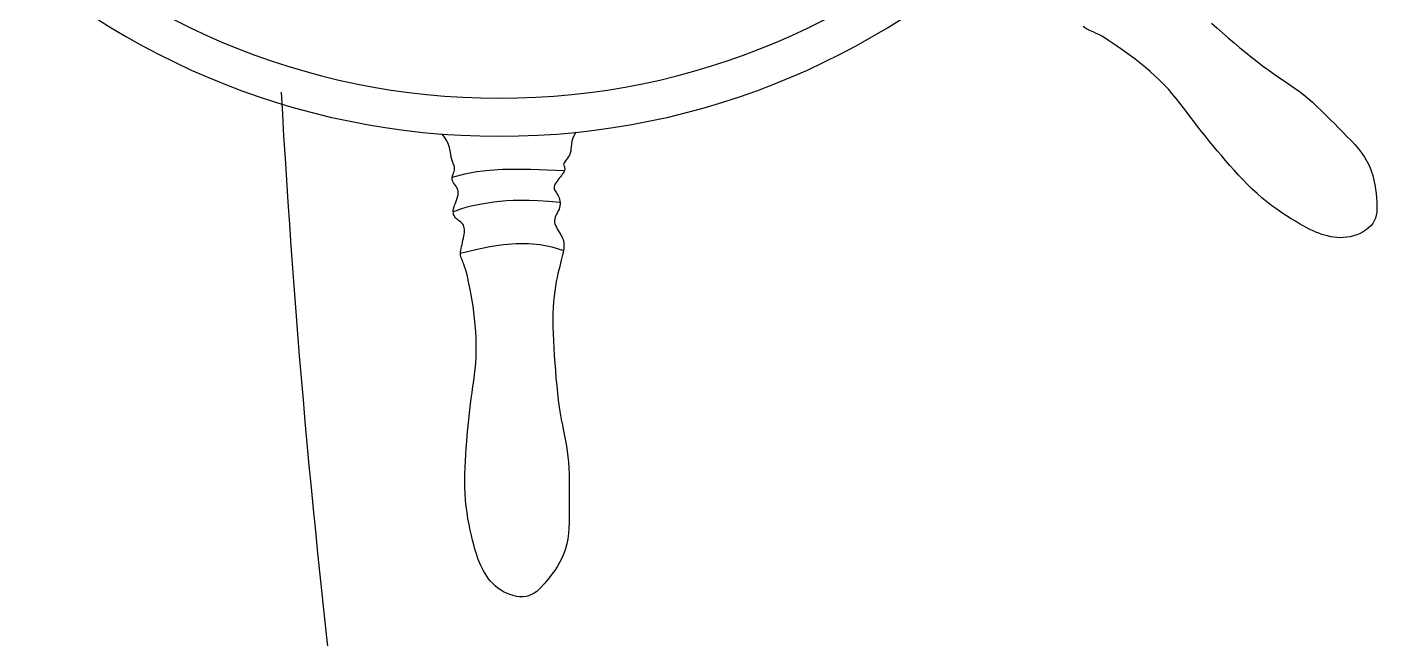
# Model space of a CAD drawing. Header units: millimetres. Extents: x -37 to 8970, y -2 to 4773.
# Drawn here: x 8061 to 8193.8, y 1159.4 to 1219.6 of the extents above; entities that cross this region are included whole.
import ezdxf

# ---------------------------------------------------------------- set-up
doc = ezdxf.new("R2010")
doc.units = ezdxf.units.MM

msp = doc.modelspace()

# ---------------------------------------------------------------- linework, layer by layer
at = {"color": 18, "true_color": 0x000000}
for p, q in [((8164.99, 1219.54), (8164.89, 1219.66)), ((8165.09, 1219.45), (8164.99, 1219.54)), ((8165.2, 1219.38), (8165.09, 1219.45)), ((8165.31, 1219.32), (8165.2, 1219.38)), ((8165.43, 1219.26), (8165.31, 1219.32)), ((8165.57, 1219.2), (8165.43, 1219.26)), ((8165.73, 1219.14), (8165.57, 1219.2)), ((8165.92, 1219.06), (8165.73, 1219.14)), ((8177.49, 1219.96), (8178.02, 1219.48)), ((8178.02, 1219.48), (8178.57, 1218.99)), ((8166.14, 1218.95), (8165.92, 1219.06)), ((8166.39, 1218.82), (8166.14, 1218.95)), ((8166.68, 1218.66), (8166.39, 1218.82)), ((8167.01, 1218.46), (8166.68, 1218.66)), ((8167.36, 1218.25), (8167.01, 1218.46)), ((8167.74, 1218), (8167.36, 1218.25)), ((8168.14, 1217.73), (8167.74, 1218)), ((8178.57, 1218.99), (8179.13, 1218.5)), ((8179.13, 1218.5), (8179.7, 1218.01)), ((8179.7, 1218.01), (8180.28, 1217.53)), ((8168.57, 1217.44), (8168.14, 1217.73)), ((8169.02, 1217.11), (8168.57, 1217.44)), ((8169.49, 1216.77), (8169.02, 1217.11)), ((8169.97, 1216.4), (8169.49, 1216.77)), ((8180.28, 1217.53), (8180.85, 1217.06)), ((8180.85, 1217.06), (8181.41, 1216.6)), ((8181.41, 1216.6), (8181.97, 1216.17)), ((8170.46, 1216.02), (8169.97, 1216.4)), ((8170.95, 1215.62), (8170.46, 1216.02)), ((8171.44, 1215.2), (8170.95, 1215.62)), ((8171.91, 1214.77), (8171.44, 1215.2)), ((8181.97, 1216.17), (8182.5, 1215.76)), ((8182.5, 1215.76), (8183.02, 1215.38)), ((8183.02, 1215.38), (8183.51, 1215.03)), ((8172.38, 1214.34), (8171.91, 1214.77)), ((8172.82, 1213.9), (8172.38, 1214.34)), ((8173.24, 1213.45), (8172.82, 1213.9)), ((8183.51, 1215.03), (8183.98, 1214.71)), ((8183.98, 1214.71), (8184.43, 1214.41)), ((8184.43, 1214.41), (8184.87, 1214.12)), ((8184.87, 1214.12), (8185.3, 1213.83)), ((8185.3, 1213.83), (8185.72, 1213.54)), ((8173.63, 1213), (8173.24, 1213.45)), ((8174.01, 1212.55), (8173.63, 1213)), ((8174.38, 1212.09), (8174.01, 1212.55)), ((8185.72, 1213.54), (8186.14, 1213.24)), ((8186.14, 1213.24), (8186.56, 1212.91)), ((8186.56, 1212.91), (8186.98, 1212.55)), ((8186.98, 1212.55), (8187.41, 1212.17)), ((8174.73, 1211.63), (8174.38, 1212.09)), ((8175.08, 1211.17), (8174.73, 1211.63)), ((8175.43, 1210.71), (8175.08, 1211.17)), ((8187.41, 1212.17), (8187.84, 1211.77)), ((8187.84, 1211.77), (8188.28, 1211.36)), ((8188.28, 1211.36), (8188.71, 1210.94)), ((8175.78, 1210.24), (8175.43, 1210.71)), ((8176.14, 1209.77), (8175.78, 1210.24)), ((8188.71, 1210.94), (8189.14, 1210.51)), ((8189.14, 1210.51), (8189.57, 1210.08)), ((8189.57, 1210.08), (8189.99, 1209.65)), ((8101.96, 1208.85), (8101.76, 1209.06)), ((8102.21, 1208.48), (8101.96, 1208.85)), ((8114.67, 1208.66), (8114.57, 1208.34)), ((8114.83, 1209.02), (8114.67, 1208.66)), ((8114.96, 1209.23), (8114.83, 1209.02)), ((8176.51, 1209.31), (8176.14, 1209.77)), ((8176.88, 1208.83), (8176.51, 1209.31)), ((8177.27, 1208.36), (8176.88, 1208.83)), ((8189.99, 1209.65), (8190.41, 1209.23)), ((8190.41, 1209.23), (8190.81, 1208.82)), ((8190.81, 1208.82), (8191.21, 1208.42)), ((8102.39, 1208.11), (8102.21, 1208.48)), ((8102.51, 1207.74), (8102.39, 1208.11)), ((8102.59, 1207.4), (8102.51, 1207.74)), ((8102.65, 1207.07), (8102.59, 1207.4)), ((8114.39, 1207.17), (8114.32, 1206.99)), ((8114.45, 1207.36), (8114.39, 1207.17)), ((8114.47, 1207.57), (8114.45, 1207.36)), ((8114.49, 1207.8), (8114.47, 1207.57)), ((8114.52, 1208.06), (8114.49, 1207.8)), ((8114.57, 1208.34), (8114.52, 1208.06)), ((8177.66, 1207.89), (8177.27, 1208.36)), ((8178.05, 1207.41), (8177.66, 1207.89)), ((8178.46, 1206.93), (8178.05, 1207.41)), ((8191.21, 1208.42), (8191.58, 1208.01)), ((8191.58, 1208.01), (8191.93, 1207.6)), ((8191.93, 1207.6), (8192.25, 1207.19)), ((8192.25, 1207.19), (8192.54, 1206.77)), ((8102.7, 1206.79), (8102.65, 1207.07)), ((8102.75, 1206.56), (8102.7, 1206.79)), ((8102.81, 1206.36), (8102.75, 1206.56)), ((8102.87, 1206.2), (8102.81, 1206.36)), ((8102.92, 1206.07), (8102.87, 1206.2)), ((8102.97, 1205.95), (8102.92, 1206.07)), ((8103.01, 1205.84), (8102.97, 1205.95)), ((8103.03, 1205.74), (8103.01, 1205.84)), ((8113.76, 1206.14), (8113.75, 1206.06)), ((8113.75, 1206.06), (8113.76, 1206)), ((8113.8, 1206.22), (8113.76, 1206.14)), ((8113.76, 1206), (8113.77, 1205.94)), ((8113.77, 1205.94), (8113.8, 1205.88)), ((8113.86, 1206.32), (8113.8, 1206.22)), ((8113.8, 1205.88), (8113.83, 1205.82)), ((8113.94, 1206.42), (8113.86, 1206.32)), ((8114.03, 1206.54), (8113.94, 1206.42)), ((8114.13, 1206.68), (8114.03, 1206.54)), ((8114.23, 1206.83), (8114.13, 1206.68)), ((8114.32, 1206.99), (8114.23, 1206.83)), ((8178.87, 1206.45), (8178.46, 1206.93)), ((8179.29, 1205.97), (8178.87, 1206.45)), ((8179.71, 1205.49), (8179.29, 1205.97)), ((8192.54, 1206.77), (8192.8, 1206.33)), ((8192.8, 1206.33), (8193.01, 1205.89)), ((8193.01, 1205.89), (8193.19, 1205.44)), ((8102.79, 1204.65), (8102.8, 1204.79)), ((8102.8, 1204.51), (8102.79, 1204.65)), ((8102.8, 1204.79), (8102.83, 1204.94)), ((8102.85, 1204.38), (8102.8, 1204.51)), ((8102.83, 1204.94), (8102.87, 1205.09)), ((8102.87, 1205.09), (8102.92, 1205.23)), ((8102.92, 1205.23), (8102.97, 1205.37)), ((8102.97, 1205.37), (8103.01, 1205.5)), ((8103.01, 1205.5), (8103.03, 1205.63)), ((8103.03, 1205.63), (8103.03, 1205.74)), ((8113.21, 1204.57), (8113.11, 1204.42)), ((8113.32, 1204.71), (8113.21, 1204.57)), ((8113.43, 1204.85), (8113.32, 1204.71)), ((8113.53, 1204.98), (8113.43, 1204.85)), ((8113.62, 1205.1), (8113.53, 1204.98)), ((8113.69, 1205.21), (8113.62, 1205.1)), ((8113.76, 1205.31), (8113.69, 1205.21)), ((8113.8, 1205.4), (8113.76, 1205.31)), ((8113.84, 1205.49), (8113.8, 1205.4)), ((8113.83, 1205.82), (8113.85, 1205.76)), ((8113.86, 1205.57), (8113.84, 1205.49)), ((8113.85, 1205.76), (8113.87, 1205.7)), ((8113.87, 1205.64), (8113.86, 1205.57)), ((8113.87, 1205.7), (8113.87, 1205.64)), ((8180.15, 1205.01), (8179.71, 1205.49)), ((8180.59, 1204.54), (8180.15, 1205.01)), ((8181.04, 1204.08), (8180.59, 1204.54)), ((8193.19, 1205.44), (8193.34, 1204.98)), ((8193.34, 1204.98), (8193.46, 1204.52)), ((8193.46, 1204.52), (8193.55, 1204.07)), ((8102.92, 1204.25), (8102.85, 1204.38)), ((8103.01, 1204.12), (8102.92, 1204.25)), ((8103.11, 1203.99), (8103.01, 1204.12)), ((8103.2, 1203.86), (8103.11, 1203.99)), ((8103.29, 1203.73), (8103.2, 1203.86)), ((8103.35, 1203.58), (8103.29, 1203.73)), ((8103.39, 1203.42), (8103.35, 1203.58)), ((8103.37, 1203.06), (8103.39, 1203.24)), ((8103.39, 1203.24), (8103.39, 1203.42)), ((8112.82, 1203.87), (8112.81, 1203.76)), ((8112.81, 1203.76), (8112.82, 1203.65)), ((8112.86, 1204), (8112.82, 1203.87)), ((8112.82, 1203.65), (8112.86, 1203.55)), ((8112.93, 1204.14), (8112.86, 1204)), ((8112.86, 1203.55), (8112.91, 1203.46)), ((8112.91, 1203.46), (8112.97, 1203.36)), ((8113.01, 1204.28), (8112.93, 1204.14)), ((8112.97, 1203.36), (8113.04, 1203.26)), ((8113.11, 1204.42), (8113.01, 1204.28)), ((8113.04, 1203.26), (8113.11, 1203.15)), ((8181.5, 1203.63), (8181.04, 1204.08)), ((8181.97, 1203.19), (8181.5, 1203.63)), ((8182.45, 1202.78), (8181.97, 1203.19)), ((8193.55, 1204.07), (8193.62, 1203.62)), ((8193.62, 1203.62), (8193.68, 1203.19)), ((8193.68, 1203.19), (8193.72, 1202.79)), ((8102.93, 1201.71), (8102.97, 1201.88)), ((8102.97, 1201.88), (8103.03, 1202.07)), ((8103.03, 1202.07), (8103.1, 1202.26)), ((8103.1, 1202.26), (8103.18, 1202.46)), ((8103.18, 1202.46), (8103.25, 1202.66)), ((8103.25, 1202.66), (8103.32, 1202.86)), ((8103.32, 1202.86), (8103.37, 1203.06)), ((8113.11, 1203.15), (8113.18, 1203.04)), ((8113.18, 1203.04), (8113.25, 1202.91)), ((8113.25, 1202.91), (8113.3, 1202.77)), ((8113.3, 1202.77), (8113.35, 1202.63)), ((8113.35, 1202.63), (8113.38, 1202.48)), ((8113.39, 1202), (8113.35, 1201.83)), ((8113.38, 1202.48), (8113.4, 1202.32)), ((8113.4, 1202.16), (8113.39, 1202)), ((8113.4, 1202.32), (8113.4, 1202.16)), ((8182.93, 1202.38), (8182.45, 1202.78)), ((8183.42, 1202), (8182.93, 1202.38)), ((8183.91, 1201.65), (8183.42, 1202)), ((8193.72, 1202.79), (8193.75, 1202.4)), ((8193.75, 1202.4), (8193.76, 1202.04)), ((8193.76, 1202.04), (8193.76, 1201.69)), ((8102.9, 1201.55), (8102.93, 1201.71)), ((8102.9, 1201.4), (8102.9, 1201.55)), ((8102.91, 1201.27), (8102.9, 1201.4)), ((8102.93, 1201.14), (8102.91, 1201.27)), ((8102.98, 1201.03), (8102.93, 1201.14)), ((8103.04, 1200.92), (8102.98, 1201.03)), ((8103.11, 1200.82), (8103.04, 1200.92)), ((8103.2, 1200.73), (8103.11, 1200.82)), ((8103.31, 1200.64), (8103.2, 1200.73)), ((8103.41, 1200.56), (8103.31, 1200.64)), ((8103.52, 1200.48), (8103.41, 1200.56)), ((8112.87, 1200.71), (8112.85, 1200.55)), ((8112.85, 1200.55), (8112.86, 1200.39)), ((8112.92, 1200.87), (8112.87, 1200.71)), ((8112.98, 1201.03), (8112.92, 1200.87)), ((8113.06, 1201.19), (8112.98, 1201.03)), ((8113.14, 1201.35), (8113.06, 1201.19)), ((8113.22, 1201.51), (8113.14, 1201.35)), ((8113.3, 1201.67), (8113.22, 1201.51)), ((8113.35, 1201.83), (8113.3, 1201.67)), ((8184.39, 1201.32), (8183.91, 1201.65)), ((8184.86, 1201.01), (8184.39, 1201.32)), ((8185.31, 1200.73), (8184.86, 1201.01)), ((8185.74, 1200.47), (8185.31, 1200.73)), ((8193.61, 1200.79), (8193.5, 1200.52)), ((8193.69, 1201.07), (8193.61, 1200.79)), ((8193.74, 1201.37), (8193.69, 1201.07)), ((8193.76, 1201.69), (8193.74, 1201.37)), ((8103.63, 1200.39), (8103.52, 1200.48)), ((8103.73, 1200.3), (8103.63, 1200.39)), ((8103.82, 1200.2), (8103.73, 1200.3)), ((8103.9, 1200.09), (8103.82, 1200.2)), ((8103.95, 1199.97), (8103.9, 1200.09)), ((8103.98, 1199.84), (8103.95, 1199.97)), ((8103.97, 1199.19), (8103.99, 1199.37)), ((8104, 1199.69), (8103.98, 1199.84)), ((8103.99, 1199.37), (8104, 1199.53)), ((8104, 1199.53), (8104, 1199.69)), ((8112.86, 1200.39), (8112.9, 1200.22)), ((8112.9, 1200.22), (8112.96, 1200.06)), ((8112.96, 1200.06), (8113.04, 1199.9)), ((8113.04, 1199.9), (8113.12, 1199.73)), ((8113.12, 1199.73), (8113.22, 1199.58)), ((8113.22, 1199.58), (8113.32, 1199.42)), ((8113.32, 1199.42), (8113.41, 1199.26)), ((8113.41, 1199.26), (8113.49, 1199.11)), ((8186.14, 1200.23), (8185.74, 1200.47)), ((8186.51, 1200.02), (8186.14, 1200.23)), ((8186.85, 1199.83), (8186.51, 1200.02)), ((8187.17, 1199.67), (8186.85, 1199.83)), ((8187.47, 1199.53), (8187.17, 1199.67)), ((8187.76, 1199.4), (8187.47, 1199.53)), ((8188.05, 1199.29), (8187.76, 1199.4)), ((8188.33, 1199.19), (8188.05, 1199.29)), ((8192.11, 1199.28), (8191.79, 1199.15)), ((8192.41, 1199.44), (8192.11, 1199.28)), ((8192.69, 1199.62), (8192.41, 1199.44)), ((8192.94, 1199.82), (8192.69, 1199.62)), ((8193.17, 1200.04), (8192.94, 1199.82)), ((8193.36, 1200.27), (8193.17, 1200.04)), ((8193.5, 1200.52), (8193.36, 1200.27)), ((8103.68, 1197.79), (8103.71, 1197.99)), ((8103.71, 1197.99), (8103.76, 1198.19)), ((8103.76, 1198.19), (8103.81, 1198.4)), ((8103.81, 1198.4), (8103.85, 1198.61)), ((8103.85, 1198.61), (8103.9, 1198.81)), ((8103.9, 1198.81), (8103.93, 1199)), ((8103.93, 1199), (8103.97, 1199.19)), ((8113.49, 1199.11), (8113.57, 1198.97)), ((8113.57, 1198.97), (8113.63, 1198.82)), ((8113.63, 1198.82), (8113.69, 1198.67)), ((8113.69, 1198.67), (8113.73, 1198.51)), ((8113.73, 1198.51), (8113.76, 1198.35)), ((8113.76, 1198.35), (8113.77, 1198.18)), ((8113.77, 1198.01), (8113.76, 1197.82)), ((8113.77, 1198.18), (8113.77, 1198.01)), ((8188.61, 1199.1), (8188.33, 1199.19)), ((8188.91, 1199.03), (8188.61, 1199.1)), ((8189.21, 1198.96), (8188.91, 1199.03)), ((8189.52, 1198.91), (8189.21, 1198.96)), ((8189.83, 1198.88), (8189.52, 1198.91)), ((8190.15, 1198.86), (8189.83, 1198.88)), ((8190.48, 1198.87), (8190.15, 1198.86)), ((8190.8, 1198.9), (8190.48, 1198.87)), ((8191.13, 1198.95), (8190.8, 1198.9)), ((8191.46, 1199.04), (8191.13, 1198.95)), ((8191.79, 1199.15), (8191.46, 1199.04)), ((8103.62, 1197.43), (8103.64, 1197.6)), ((8103.62, 1197.27), (8103.62, 1197.43)), ((8103.62, 1197.13), (8103.62, 1197.27)), ((8103.65, 1197.01), (8103.62, 1197.13)), ((8103.64, 1197.6), (8103.68, 1197.79)), ((8103.68, 1196.89), (8103.65, 1197.01)), ((8103.73, 1196.76), (8103.68, 1196.89)), ((8103.79, 1196.62), (8103.73, 1196.76)), ((8103.85, 1196.46), (8103.79, 1196.62)), ((8113.52, 1196.64), (8113.45, 1196.35)), ((8113.59, 1196.91), (8113.52, 1196.64)), ((8113.65, 1197.16), (8113.59, 1196.91)), ((8113.7, 1197.4), (8113.65, 1197.16)), ((8113.74, 1197.61), (8113.7, 1197.4)), ((8113.76, 1197.82), (8113.74, 1197.61)), ((8103.93, 1196.27), (8103.85, 1196.46)), ((8104.01, 1196.04), (8103.93, 1196.27)), ((8104.1, 1195.77), (8104.01, 1196.04)), ((8104.19, 1195.45), (8104.1, 1195.77)), ((8104.28, 1195.08), (8104.19, 1195.45)), ((8113.19, 1195.34), (8113.11, 1194.95)), ((8113.28, 1195.7), (8113.19, 1195.34)), ((8113.37, 1196.04), (8113.28, 1195.7)), ((8113.45, 1196.35), (8113.37, 1196.04)), ((8104.37, 1194.68), (8104.28, 1195.08)), ((8104.47, 1194.24), (8104.37, 1194.68)), ((8104.57, 1193.76), (8104.47, 1194.24)), ((8112.94, 1194.09), (8112.87, 1193.62)), ((8113.02, 1194.54), (8112.94, 1194.09)), ((8113.11, 1194.95), (8113.02, 1194.54)), ((8104.66, 1193.25), (8104.57, 1193.76)), ((8104.75, 1192.7), (8104.66, 1193.25)), ((8104.84, 1192.13), (8104.75, 1192.7)), ((8112.76, 1192.57), (8112.72, 1192)), ((8112.81, 1193.11), (8112.76, 1192.57)), ((8112.87, 1193.62), (8112.81, 1193.11)), ((8104.92, 1191.53), (8104.84, 1192.13)), ((8104.99, 1190.91), (8104.92, 1191.53)), ((8112.72, 1192), (8112.7, 1191.4)), ((8112.7, 1191.4), (8112.7, 1190.77)), ((8105.05, 1190.28), (8104.99, 1190.91)), ((8105.1, 1189.64), (8105.05, 1190.28)), ((8112.7, 1190.77), (8112.7, 1190.11)), ((8112.7, 1190.11), (8112.72, 1189.43)), ((8105.14, 1189), (8105.1, 1189.64)), ((8105.16, 1188.37), (8105.14, 1189)), ((8112.72, 1189.43), (8112.75, 1188.73)), ((8112.75, 1188.73), (8112.78, 1188.01)), ((8105.14, 1187.13), (8105.16, 1187.74)), ((8105.16, 1187.74), (8105.16, 1188.37)), ((8112.78, 1188.01), (8112.83, 1187.28)), ((8112.83, 1187.28), (8112.88, 1186.53)), ((8104.98, 1185.37), (8105.05, 1185.95)), ((8105.05, 1185.95), (8105.1, 1186.53)), ((8105.1, 1186.53), (8105.14, 1187.13)), ((8112.88, 1186.53), (8112.94, 1185.79)), ((8104.83, 1184.22), (8104.91, 1184.79)), ((8104.91, 1184.79), (8104.98, 1185.37)), ((8112.94, 1185.79), (8113, 1185.04)), ((8113, 1185.04), (8113.07, 1184.3)), ((8104.67, 1183.06), (8104.75, 1183.64)), ((8104.75, 1183.64), (8104.83, 1184.22)), ((8113.07, 1184.3), (8113.15, 1183.58)), ((8113.15, 1183.58), (8113.23, 1182.88)), ((8104.52, 1181.89), (8104.6, 1182.48)), ((8104.6, 1182.48), (8104.67, 1183.06)), ((8113.23, 1182.88), (8113.32, 1182.21)), ((8113.32, 1182.21), (8113.42, 1181.58)), ((8104.33, 1180.07), (8104.39, 1180.68)), ((8104.39, 1180.68), (8104.45, 1181.29)), ((8104.45, 1181.29), (8104.52, 1181.89)), ((8113.42, 1181.58), (8113.52, 1180.98)), ((8113.52, 1180.98), (8113.63, 1180.43)), ((8104.22, 1178.83), (8104.27, 1179.46)), ((8104.27, 1179.46), (8104.33, 1180.07)), ((8113.63, 1180.43), (8113.73, 1179.89)), ((8113.73, 1179.89), (8113.84, 1179.38)), ((8113.84, 1179.38), (8113.94, 1178.88)), ((8104.13, 1177.56), (8104.17, 1178.2)), ((8104.17, 1178.2), (8104.22, 1178.83)), ((8113.94, 1178.88), (8114.03, 1178.37)), ((8114.03, 1178.37), (8114.11, 1177.86)), ((8104.06, 1176.28), (8104.09, 1176.92)), ((8104.09, 1176.92), (8104.13, 1177.56)), ((8114.11, 1177.86), (8114.17, 1177.33)), ((8114.17, 1177.33), (8114.22, 1176.78)), ((8114.22, 1176.78), (8114.26, 1176.21)), ((8104.03, 1174.99), (8104.04, 1175.63)), ((8104.04, 1175.63), (8104.06, 1176.28)), ((8114.26, 1176.21), (8114.28, 1175.62)), ((8114.28, 1175.62), (8114.3, 1175.02)), ((8104.04, 1174.35), (8104.03, 1174.99)), ((8104.06, 1173.71), (8104.04, 1174.35)), ((8114.3, 1175.02), (8114.3, 1174.41)), ((8114.3, 1174.41), (8114.3, 1173.81)), ((8104.1, 1173.07), (8104.06, 1173.71)), ((8104.17, 1172.45), (8104.1, 1173.07)), ((8114.3, 1173.81), (8114.3, 1173.2)), ((8114.3, 1173.2), (8114.3, 1172.6)), ((8104.25, 1171.84), (8104.17, 1172.45)), ((8104.34, 1171.24), (8104.25, 1171.84)), ((8114.3, 1171.43), (8114.29, 1170.87)), ((8114.3, 1172.6), (8114.3, 1172.01)), ((8114.3, 1172.01), (8114.3, 1171.43)), ((8104.45, 1170.67), (8104.34, 1171.24)), ((8104.56, 1170.12), (8104.45, 1170.67)), ((8104.68, 1169.6), (8104.56, 1170.12)), ((8114.26, 1170.32), (8114.22, 1169.78)), ((8114.29, 1170.87), (8114.26, 1170.32)), ((8104.8, 1169.11), (8104.68, 1169.6)), ((8104.92, 1168.66), (8104.8, 1169.11)), ((8105.03, 1168.25), (8104.92, 1168.66)), ((8114.06, 1168.76), (8113.94, 1168.27)), ((8114.16, 1169.26), (8114.06, 1168.76)), ((8114.22, 1169.78), (8114.16, 1169.26)), ((8105.14, 1167.88), (8105.03, 1168.25)), ((8105.25, 1167.54), (8105.14, 1167.88)), ((8105.36, 1167.22), (8105.25, 1167.54)), ((8113.58, 1167.36), (8113.36, 1166.93)), ((8113.78, 1167.8), (8113.58, 1167.36)), ((8113.94, 1168.27), (8113.78, 1167.8)), ((8105.48, 1166.93), (8105.36, 1167.22)), ((8105.6, 1166.65), (8105.48, 1166.93)), ((8105.73, 1166.38), (8105.6, 1166.65)), ((8105.87, 1166.12), (8105.73, 1166.38)), ((8106.02, 1165.85), (8105.87, 1166.12)), ((8112.87, 1166.13), (8112.6, 1165.77)), ((8113.12, 1166.52), (8112.87, 1166.13)), ((8113.36, 1166.93), (8113.12, 1166.52)), ((8106.19, 1165.6), (8106.02, 1165.85)), ((8106.37, 1165.34), (8106.19, 1165.6)), ((8106.57, 1165.09), (8106.37, 1165.34)), ((8106.79, 1164.86), (8106.57, 1165.09)), ((8107.02, 1164.63), (8106.79, 1164.86)), ((8111.83, 1164.82), (8111.58, 1164.55)), ((8112.08, 1165.11), (8111.83, 1164.82)), ((8112.34, 1165.43), (8112.08, 1165.11)), ((8112.6, 1165.77), (8112.34, 1165.43)), ((8107.27, 1164.42), (8107.02, 1164.63)), ((8107.54, 1164.23), (8107.27, 1164.42)), ((8107.84, 1164.05), (8107.54, 1164.23)), ((8108.14, 1163.9), (8107.84, 1164.05)), ((8108.46, 1163.77), (8108.14, 1163.9)), ((8108.79, 1163.67), (8108.46, 1163.77)), ((8109.11, 1163.6), (8108.79, 1163.67)), ((8109.44, 1163.56), (8109.11, 1163.6)), ((8109.75, 1163.56), (8109.44, 1163.56)), ((8110.05, 1163.59), (8109.75, 1163.56)), ((8110.33, 1163.66), (8110.05, 1163.59)), ((8110.6, 1163.77), (8110.33, 1163.66)), ((8110.85, 1163.92), (8110.6, 1163.77)), ((8111.1, 1164.09), (8110.85, 1163.92)), ((8111.34, 1164.31), (8111.1, 1164.09)), ((8111.58, 1164.55), (8111.34, 1164.31))]:
    msp.add_line(p, q, dxfattribs=at)
for points in [[(8113.82, 1205.45), (8112.1, 1205.51), (8110.53, 1205.56), (8109.08, 1205.58), (8107.73, 1205.56), (8106.45, 1205.48), (8105.22, 1205.34), (8104.01, 1205.11), (8102.8, 1204.79)], [(8113.4, 1202.32), (8112.27, 1202.42), (8111.26, 1202.48), (8110.35, 1202.52), (8109.54, 1202.52), (8108.8, 1202.51), (8108.12, 1202.47), (8107.48, 1202.41), (8106.88, 1202.34), (8106.29, 1202.26), (8105.71, 1202.17), (8105.16, 1202.06), (8104.64, 1201.95), (8104.14, 1201.83), (8103.69, 1201.7), (8103.27, 1201.55), (8102.9, 1201.4)], [(8103.62, 1197.35), (8105.1, 1197.7), (8106.5, 1197.98), (8107.82, 1198.18), (8109.07, 1198.28), (8110.28, 1198.29), (8111.45, 1198.19), (8112.59, 1197.96), (8113.74, 1197.61)]]:
    msp.add_lwpolyline(points, dxfattribs=at)
for centre, major_axis, start_param, end_param in [((8107.42, 1282.49), (52.08, 52.08), 5.497787, 11.780972), ((8107.42, 1282.49), (49.44, 49.44), 5.497787, 11.780972), ((9056.08, 1267.15), (687.04, 687.04), 2.411798, 2.554317)]:
    msp.add_ellipse(centre, major_axis=major_axis, ratio=1, start_param=start_param, end_param=end_param, dxfattribs=at)

doc.saveas('drawing.dxf')
